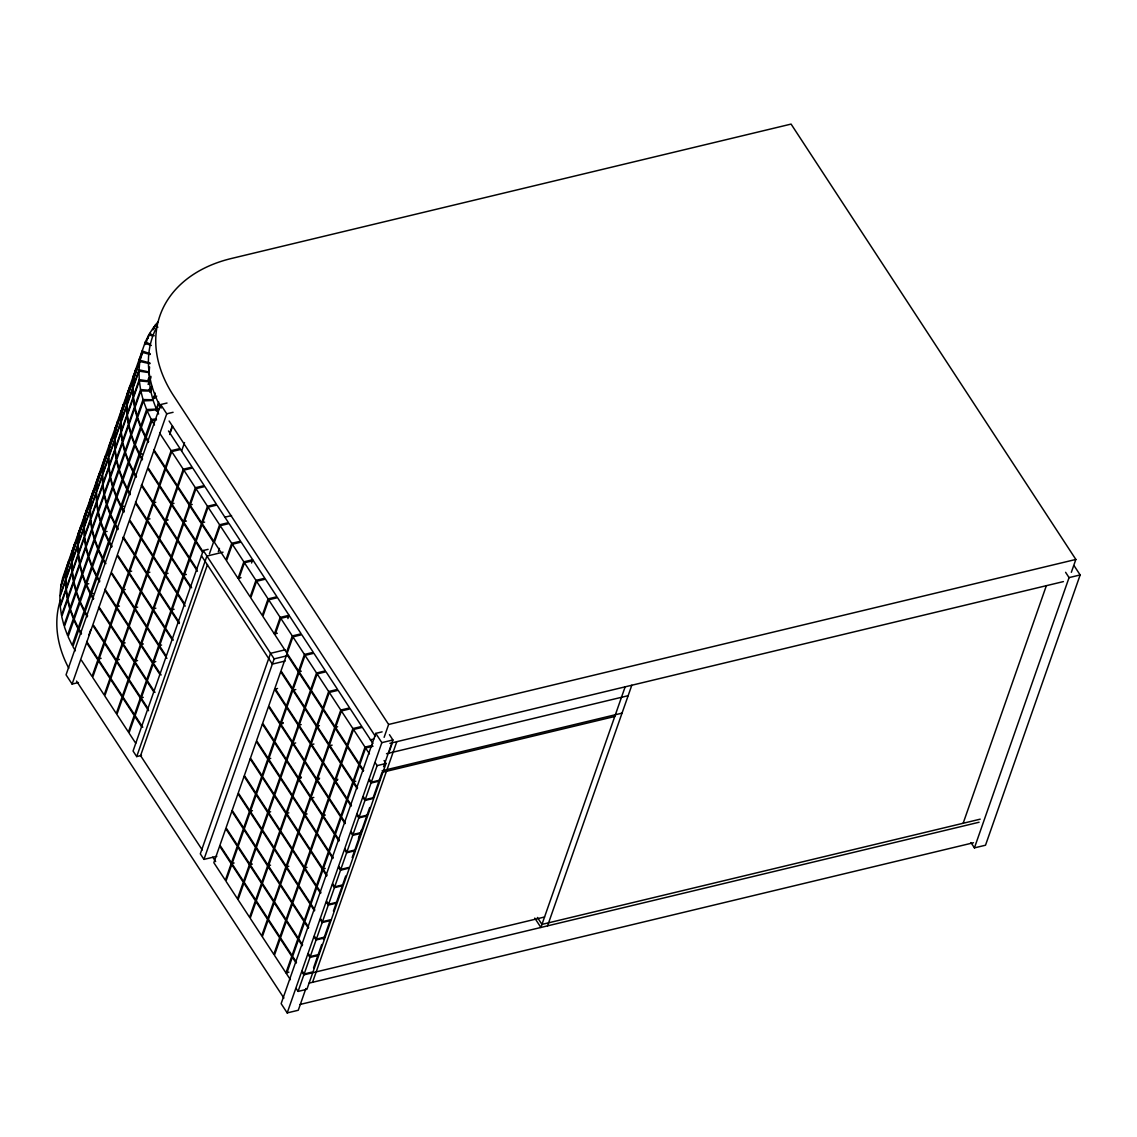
<?xml version="1.0" encoding="UTF-8"?>
<svg xmlns="http://www.w3.org/2000/svg" width="1137" height="1137" viewBox="0 0 1137 1137"><rect width="100%" height="100%" fill="white"/><g stroke="black" fill="none" stroke-linecap="round" stroke-linejoin="round"><path stroke-width="1.5" d="M139.794 361.495L133.995 378.052L133.228 386.381L139.027 369.809L139.794 361.495L149.871 363.684M149.572 367.009L149.118 371.998L139.027 369.809M68.76 560.527L60.915 586.038L62.663 577.966L145.294 341.995L148.961 334.591L152.159 335.941M74.573 543.955L67.012 568.599M74.871 543.088L73.123 551.161L80.983 525.649M86.782 509.092L79.235 533.722M87.08 508.211L85.332 516.283L92.879 491.653M93.191 490.772L91.443 498.845L99.303 473.347M105.101 456.776L97.555 481.406M105.4 455.909L103.652 463.981L115.562 429.971L117.608 421.031M109.45 447.409L111.511 438.47M123.421 404.459L115.875 429.104M123.72 403.592L121.972 411.665L129.831 386.154M133.882 377.669L135.63 369.596M134.194 376.788L135.928 368.715M128.083 394.226L142.864 352.029L139.183 359.434M145.479 344.539L148.961 334.591M84.834 518.429L79.036 534.987L78.282 543.301L84.081 526.744L85.147 517.548L90.946 500.991L90.178 509.305L84.38 525.877M147.867 338.456L149.601 333.482L154.191 326.504L153.04 329.815M138.998 371.117L133.185 387.674L133.427 396.173L139.226 379.616L138.998 371.117L149.103 372.652L149.331 381.151L139.226 379.616M153.822 328.778L154.973 325.466L158.27 321.572M139.339 380.938L133.541 397.495L134.749 406.122L140.562 389.55L139.339 380.938L149.388 381.805L150.61 390.417L140.562 389.55M140.817 390.886L135.019 407.458L137.222 416.128L143.02 399.556L140.817 390.886L150.738 391.085L152.941 399.755L143.02 399.556M148.165 384.462L150.411 378.038M148.549 384.192L150.866 377.555M143.433 400.906L137.634 417.464L140.803 426.119L146.602 409.562L143.433 400.906L153.14 400.423L156.309 409.078L146.602 409.562M149.928 392.336L151.676 387.362L149.146 389.749M150.454 391.895L152.187 386.935M85.531 583.921L79.732 600.492L76.577 591.837L82.376 575.265L85.531 583.921L88.771 583.764M103.851 531.619L98.052 548.176L94.897 539.521L100.696 522.963L103.851 531.619L107.091 531.462M147.156 410.898L141.358 427.455L145.465 436.039L151.264 419.468L147.156 410.898L156.593 409.746L158.64 414.039M153.523 398.092L155.257 393.118M155.257 394.383L154.092 397.694L156.721 396.102M90.207 593.841L84.408 610.398L80.301 601.828L86.099 585.257L90.207 593.841L93.348 593.457M120.735 506.647L114.936 523.219L110.829 514.635L116.628 498.077L120.735 506.647L123.876 506.278M139.055 454.345L133.256 470.903L129.149 462.333L134.948 445.761L139.055 454.345L142.196 453.961M156.508 419.88L151.974 420.789L146.176 437.347L148.677 441.568M155.868 410.343L158.768 402.057M158.825 403.379L156.494 410.002L159.351 408.624M167.025 403.024L160.687 404.545L66.045 674.824L72.1 684.076L78.439 682.555M88.97 634.83L90.704 629.855M72.1 684.076L166.741 413.811L160.687 404.545M170.209 431.833L171.957 426.83M169.655 434.505L172.568 426.162M101.122 658.337L98.166 659.048L103.964 642.49L93.405 626.345M119.428 606.035L116.486 606.746L122.284 590.174L111.724 574.043M131.65 571.158L128.694 571.868L134.493 555.297L122.981 537.702M149.97 518.842L147.014 519.552L152.813 502.995L141.301 485.385M159.621 433.083L171.133 450.678L165.334 467.25L153.822 449.641M171.73 451.602L165.931 468.174L177.443 485.769L183.242 469.211L171.73 451.602L180.598 449.47L192.11 467.08L183.242 469.211M181.607 450.963L184.535 442.591M116.386 660.142L122.185 643.57L110.673 625.975L104.874 642.533L116.386 660.142L119.342 659.432M134.706 607.826L140.505 591.268L128.993 573.659L123.194 590.231L134.706 607.826L137.662 607.115M146.915 572.949L152.713 556.391L141.201 538.796L135.402 555.353L146.915 572.949L149.871 572.238M165.235 520.647L171.033 504.075L159.521 486.48L153.722 503.051L165.235 520.647L168.191 519.936M183.853 470.135L178.054 486.693L189.566 504.302L195.365 487.73L183.853 470.135L192.721 468.003L204.234 485.598L195.365 487.73M134.607 661.222L140.405 644.665L128.893 627.07L123.094 643.627L134.607 661.222L137.563 660.512M152.926 608.92L158.725 592.349L147.213 574.753L141.414 591.311L152.926 608.92L155.883 608.21M165.135 574.043L170.934 557.485L159.422 539.876L153.623 556.448L165.135 574.043L168.091 573.332M183.455 521.727L189.254 505.169L177.742 487.574L171.943 504.132L183.455 521.727L186.411 521.03M201.675 522.821L207.488 506.263L216.357 504.132L204.845 486.522L195.976 488.654L190.177 505.226L201.675 522.821L204.632 522.11M140.32 698.061L134.507 714.633L122.995 697.024L128.808 680.466L140.32 698.061L143.276 697.351M152.827 662.317L158.64 645.745L147.128 628.15L141.315 644.722L152.827 662.317L155.783 661.606M171.147 610L176.946 593.443L165.434 575.848L159.635 592.405L171.147 610L174.103 609.29M183.37 575.137L189.168 558.565L177.656 540.97L171.858 557.528L183.37 575.137L186.326 574.427M208.085 507.187L202.287 523.745L213.799 541.354L219.597 524.782L208.085 507.187L216.954 505.055L228.466 522.65L219.597 524.782M208.114 549.342L203.281 550.507L133.057 751.031L136.696 756.588L141.528 755.423M136.696 756.588L206.906 556.064L223.037 552.184M209.435 553.818L213.5 542.221L201.988 524.626L196.175 541.184L202.898 551.445M220.208 525.706L214.41 542.278L225.922 559.873L231.721 543.301L220.208 525.706L229.077 523.574L240.589 541.184L231.721 543.301M207.474 564.592L140.576 755.65L202.258 849.964M218.304 551.687L219.455 548.375M251.547 563.014L252.698 559.702L241.186 542.107L232.332 544.239L226.519 560.797L238.031 578.392L240.987 577.695M238.031 578.392L243.844 561.834L232.332 544.239M244.441 562.758L238.642 579.33L250.154 596.925L255.953 580.353L244.441 562.758L253.309 560.626L264.822 578.236L255.953 580.353M256.564 581.291L250.765 597.849L262.277 615.444L268.076 598.886L256.564 581.291L265.433 579.159L276.945 596.754L268.076 598.886M287.903 618.599L289.054 615.288L277.542 597.678L268.673 599.81L262.874 616.382L274.387 633.977L277.343 633.266M274.387 633.977L280.185 617.405L268.673 599.81M280.796 618.343L274.998 634.901L286.51 652.496L292.308 635.938L280.796 618.343L289.665 616.211L301.177 633.806L292.308 635.938M216.84 856.303L203.949 859.401L274.173 658.877L203.281 550.507M277.556 688.468L274.6 689.178L268.801 705.736L280.313 723.331L283.269 722.62M292.92 636.862L287.107 653.434L298.619 671.029L304.432 654.457L292.92 636.862L301.788 634.73L313.3 652.325L304.432 654.457M231.152 863.708L225.353 880.265L213.841 862.67L219.64 846.099L231.152 863.708L234.108 862.997M249.472 811.392L243.673 827.963L232.161 810.354L237.96 793.797L249.472 811.392L252.428 810.681M267.792 759.075L261.993 775.647L250.481 758.052L256.28 741.48L267.792 759.075L270.748 758.379M280 724.212L274.202 740.77L262.69 723.175L268.488 706.603L280 724.212L282.957 723.502M280.313 723.331L286.112 706.773L274.6 689.178M298.32 671.896L292.522 688.468L281.01 670.858L286.808 654.301L298.32 671.896L301.277 671.185M292.82 690.258L287.021 706.83L298.534 724.425L304.332 707.854L292.82 690.258L295.776 689.548M305.029 655.381L299.23 671.953L310.742 689.548L316.541 672.99L305.029 655.381L313.897 653.263L325.409 670.858L316.541 672.99M249.373 864.788L243.574 881.36L232.062 863.75L237.86 847.193L249.373 864.788L252.329 864.077M267.692 812.486L261.894 829.044L250.382 811.448L256.18 794.877L267.692 812.486L270.649 811.775M298.221 725.292L292.422 741.864L280.91 724.269L286.709 707.697L298.221 725.292L301.177 724.582M295.677 742.944L292.721 743.655L286.922 760.227L298.434 777.822L301.39 777.111M317.152 673.914L311.353 690.472L322.865 708.081L328.664 691.509L317.152 673.914L326.021 671.782L337.533 689.377L328.664 691.509M267.593 865.882L261.794 882.44L250.282 864.845L256.081 848.287L267.593 865.882L270.549 865.172M285.913 813.566L280.114 830.138L268.602 812.529L274.401 795.971L285.913 813.566L288.869 812.856M298.136 778.703L292.337 795.26L280.825 777.665L286.623 761.094L298.136 778.703L301.092 777.992M298.434 777.822L304.233 761.264L292.721 743.655M316.456 726.387L310.643 742.944L299.13 725.349L304.943 708.792L316.456 726.387L319.412 725.676M313.911 744.039L310.955 744.749L305.142 761.321L316.654 778.916L319.611 778.205M329.275 692.433L323.462 709.005L334.974 726.6L340.787 710.042L329.275 692.433L338.13 690.315L349.642 707.91L340.787 710.042M285.828 866.962L280.029 883.534L268.517 865.939L274.315 849.367L285.828 866.962L288.784 866.266M304.147 814.66L298.349 831.218L286.837 813.623L292.635 797.065L304.147 814.66L307.104 813.95M316.356 779.783L310.557 796.355L299.045 778.746L304.844 762.188L316.356 779.783L319.312 779.072M316.654 778.916L322.467 762.344L310.955 744.749M334.676 727.481L328.877 744.039L317.365 726.444L323.164 709.872L334.676 727.481L337.632 726.77M310.856 798.146L305.057 814.717L316.569 832.312L322.368 815.741L310.856 798.146L313.812 797.435M332.132 745.133L329.176 745.844L323.377 762.401L334.889 779.996L337.845 779.286M341.384 710.966L335.586 727.524L347.098 745.133L352.896 728.561L341.384 710.966L350.253 708.834L361.765 726.429L352.896 728.561M304.048 868.057L298.249 884.629L286.737 867.019L292.536 850.462L304.048 868.057L307.004 867.346M334.576 780.877L328.778 797.435L317.266 779.84L323.064 763.268L334.576 780.877L337.533 780.167M334.889 779.996L340.688 763.439L329.176 745.844M353.508 729.485L347.709 746.057L359.221 763.652L365.02 747.094L353.508 729.485L362.376 727.367L372.922 743.499M285.941 972.888L291.74 956.331L280.228 938.736L274.429 955.293L285.941 972.888L288.897 972.192M322.268 869.151L316.47 885.709L304.958 868.114L310.756 851.542L322.268 869.151L325.225 868.441M352.797 781.958L346.998 798.529L335.486 780.934L341.285 764.362L352.797 781.958L355.753 781.247M373.007 746.242L365.617 748.018L359.818 764.576L363.655 770.445M382.117 731.858L375.778 733.379L281.137 1003.644L287.192 1012.911L298.278 1010.253L305.867 988.565M287.192 1012.911L381.833 742.646L375.778 733.379M384.121 737.344L388.627 724.468L173.535 395.648A149.459 105.13 19.3 0 1 231.323 258.511L791.082 124.089L1075.858 559.447L1071.338 572.323M312.732 972.732L306.919 989.289L298.065 991.421L303.863 974.85L301.945 971.922M309.96 957.425L318.829 955.293L313.03 971.851L304.162 973.983L309.96 957.425L308.042 954.483M316.072 939.986L324.94 937.854L319.142 954.412L310.273 956.544L316.072 939.986L314.153 937.044M322.183 922.548L331.052 920.416L325.239 936.987L316.37 939.105L322.183 922.548L320.264 919.606M328.28 905.109L337.149 902.977L331.35 919.549L322.482 921.681L328.28 905.109L326.362 902.181M334.392 887.67L343.26 885.538L337.462 902.11L328.593 904.242L334.392 887.67L332.473 884.742M340.503 870.231L349.357 868.099L343.559 884.671L334.69 886.803L340.503 870.231L338.584 867.304M346.6 852.793L355.469 850.675L349.67 867.233L340.802 869.364L346.6 852.793L344.682 849.865M352.712 835.368L361.58 833.236L355.782 849.794L346.913 851.926L352.712 835.368L350.793 832.426M358.809 817.929L367.677 815.797L361.879 832.355L353.01 834.487L358.809 817.929L356.89 814.987M364.92 800.491L373.789 798.359L367.99 814.931L359.121 817.048L364.92 800.491L363.001 797.549M371.032 783.052L379.9 780.92L374.101 797.492L365.233 799.609L371.032 783.052L369.113 780.124M384.079 760.554L385.997 763.481L380.199 780.053L371.33 782.185L377.129 765.613L375.21 762.685M358.453 838.41L361.367 830.067M383.581 766.679L392.919 739.974L389.465 734.687M313.542 967.885L321.728 944.492M323.476 939.475L329.915 921.098M333.425 911.078L345.719 875.987M352.157 857.596L369.71 807.469M373.22 797.449L382.004 772.378L614.776 716.481M388.712 753.191L392.379 742.731M312.547 982.297L396.813 741.665M625.151 686.833L540.885 927.465L534.76 918.099M547.537 925.873L631.802 685.241M963.153 823.259L1046.353 585.683M1074.095 565.686L1080.15 574.952L985.509 845.217L974.423 847.875L1069.064 577.61L1065.596 572.309M133.384 375.992L135.587 371.557M133.086 376.873L136.014 370.946M127.273 393.43L130.215 387.518M126.974 394.297L129.177 389.863M120.863 411.736L124.843 403.464M115.064 428.308L118.006 422.381M114.766 429.175L117.694 423.262M108.655 446.614L112.321 439.223M102.543 464.052L105.485 458.126M96.744 480.61L99.686 474.697M96.446 481.491L98.649 477.043M90.335 498.93L94.001 491.525M84.536 515.487L86.739 511.053M84.237 516.369L87.165 510.442M78.425 532.926L81.367 527.014M78.126 533.793L80.329 529.359M72.015 551.232L74.53 545.931M66.955 566.325L69.158 561.877M148.009 379.417L150.198 376.816M148.805 378.991L150.994 376.39M149.444 388.882L151.974 386.495M153.793 398.575L156.423 396.969M156.195 410.869L159.052 409.491M166.741 413.811L173.08 412.29M171.133 450.678L180.001 448.546L168.489 430.951M152.813 502.995L155.769 502.284M171.033 504.075L173.989 503.364M189.254 505.169L192.21 504.458M224.643 517.236L231.536 515.587M122.284 590.174L125.241 589.463M243.844 561.834L252.698 559.702M122.185 643.57L125.141 642.86M140.405 644.665L143.361 643.954M158.64 645.745L161.596 645.034M280.185 617.405L289.054 615.288M285.046 649.838L270.535 653.32L200.311 853.844L203.949 859.401M274.173 658.877L287.064 655.779M285.231 661.009L272.34 664.107L201.448 555.737M388.627 724.468L1075.858 559.447M370.364 739.832L373.817 739.007M381.833 742.646L392.919 739.974M1069.064 577.61L1080.15 574.952M365.02 747.094L372.41 745.318M389.934 743.328L1063.408 581.59M386.495 753.732L628.136 695.702M377.129 765.613L385.997 763.481M382.117 770.758L622.038 713.141M322.368 815.741L325.324 815.044M303.863 974.85L544.552 917.005M980.208 819.166L541.951 924.409L537.417 917.46M309.122 983.121L979.085 822.236M300.069 1004.454L973.471 842.744M151.264 419.468L155.982 418.899M150.056 354.502L141.741 352.157L139.993 360.23L149.97 363.044M144.797 343.161L151.335 345.463M142.082 350.935L150.255 353.792M145.294 341.995L150.07 344.014M149.601 333.482L154.22 335.77M154.973 325.466L157.929 327.172M970.955 842.588L974.423 847.875M169.115 421.017L375.48 736.506M195.976 488.654L207.488 506.263M365.617 748.018L369.454 753.888M369.411 779.243L371.33 782.185M154.476 451.986L165.021 468.117L159.223 484.689L148.663 468.543M363.357 771.312L359.519 765.457L353.721 782.014L357.558 787.884M363.314 796.682L365.233 799.609M148.364 469.425L158.924 485.556L153.111 502.113L141.599 484.518M202.599 552.326L195.877 542.051L190.078 558.622L196.786 568.884M357.245 788.751L353.408 782.896L347.609 799.453L351.447 805.323M357.203 814.12L359.121 817.048M197.44 571.229L189.765 559.489L183.967 576.061L191.641 587.786M351.134 806.19L347.297 800.32L341.498 816.892L345.335 822.762M135.502 501.957L147.014 519.552M351.091 831.559L353.01 834.487M136.156 504.288L146.701 520.433L140.903 536.991L130.357 520.86M190.376 587.189L183.668 576.928L177.869 593.5L184.578 603.761M345.037 823.629L341.199 817.759L335.401 834.331L339.238 840.2M344.994 848.998L346.913 851.926M130.044 521.727L140.604 537.858L134.791 554.43L123.279 536.835M185.232 606.106L177.557 594.367L171.758 610.939L179.433 622.664M338.925 841.067L335.088 835.198L329.289 851.769L333.127 857.625M338.883 866.437L340.802 869.364M179.12 623.531L171.445 611.805L165.647 628.363L173.321 640.103M332.828 858.506L328.991 852.636L323.178 869.194L327.015 875.064M118.134 555.737L128.694 571.868M332.771 883.861L334.69 886.803M117.836 556.604L128.382 572.735L122.583 589.307L112.037 573.176M172.057 639.506L165.348 629.244L159.55 645.802L166.258 656.077M326.717 875.945L322.88 870.075L317.081 886.633L320.918 892.502M326.674 901.3L328.593 904.242M166.912 658.408L159.237 646.683L153.438 663.241L161.113 674.98M320.606 893.369L316.768 887.514L310.969 904.071L314.807 909.941M104.974 589.137L116.486 606.746M320.563 918.739L322.482 921.681M105.627 591.482L116.173 607.613L110.374 624.17L99.814 608.039M159.848 674.383L153.14 664.107L147.327 680.679L155.002 692.405M314.508 910.808L310.671 904.953L304.858 921.51L308.695 927.38M314.452 936.177L316.37 939.105M98.549 607.442L110.062 625.052L104.263 641.609L93.717 625.478M153.737 691.822L147.028 681.546L141.23 698.118L147.938 708.379M308.397 928.247L304.56 922.377L298.761 938.949L302.598 944.819M308.354 953.616L310.273 956.544M148.592 710.724L140.917 698.985L135.118 715.557L142.793 727.282M302.286 945.686L298.448 939.816L292.65 956.388L296.487 962.257M86.654 641.453L98.166 659.048M302.243 971.055L304.162 973.983M87.307 643.784L97.853 659.915L92.054 676.487L81.494 660.355M141.528 726.685L134.82 716.424L129.007 732.995L135.729 743.257M296.188 963.124L292.351 957.255L286.552 973.826L290.39 979.682M212.733 857.156L215.646 861.604M296.146 988.494L298.065 991.421M76.549 681.077L283.895 998.059M151.974 420.789L154.476 424.996M148.364 442.435L145.863 438.214L140.064 454.786L142.566 459.007M142.267 459.874L139.766 455.653L133.953 472.225L136.468 476.446M136.156 477.313L133.654 473.091L127.856 489.663L130.357 493.87M130.059 494.751L127.543 490.53L121.744 507.102L124.246 511.309M123.947 512.19L121.446 507.969L115.633 524.527L118.149 528.748M117.836 529.615L115.334 525.408L109.536 541.965L112.037 546.186M111.739 547.053L109.223 542.846L103.424 559.404L105.926 563.625M104.789 563.085L103.126 560.285L97.327 576.843L99.829 581.064M99.516 581.931L97.015 577.71L91.216 594.281L93.717 598.503M93.419 599.37L90.903 595.148L85.104 611.72L87.62 615.927M87.307 616.808L84.806 612.587L79.007 629.159L81.509 633.366M81.196 634.247L78.695 630.026L72.896 646.583L75.397 650.805M161.127 408.112A149.459 105.13 19.3 0 1 157.247 326.049M68.774 668.243A149.459 105.13 19.3 0 1 60.304 600.293M60.716 587.303L59.963 595.617L65.761 579.06L66.514 570.731L60.716 587.303M66.827 569.864L66.06 578.179L71.858 561.621L72.626 553.293L66.827 569.864M72.924 552.426L72.171 560.74L77.97 544.182L78.737 535.868L72.924 552.426M91.244 500.109L90.491 508.438L96.29 491.866L97.057 483.552L91.244 500.109M97.356 482.685L96.588 490.999L102.401 474.427L103.154 466.113L97.356 482.685M103.467 465.246L102.7 473.56L108.498 457.003L109.266 448.674L103.467 465.246M109.564 447.807L108.811 456.122L114.61 439.564L115.363 431.236L109.564 447.807M115.676 430.369L114.908 438.683L120.721 422.125L121.474 413.811L115.676 430.369M121.787 412.93L121.019 421.244L126.818 404.687L127.586 396.372L121.787 412.93M127.884 395.491L127.131 403.82L132.93 387.248L133.683 378.934L127.884 395.491M65.719 580.353L59.92 596.925L60.147 605.424L65.946 588.852L65.719 580.353M71.83 562.914L66.017 579.486L66.259 587.985L72.057 571.414L71.83 562.914M77.927 545.476L72.128 562.048L72.356 570.547L78.155 553.975L77.927 545.476M84.039 528.037L78.24 544.609L78.467 553.108L84.266 536.55L84.039 528.037M90.136 510.612L84.337 527.17L84.579 535.669L90.377 519.112L90.136 510.612M96.247 493.174L90.448 509.731L90.676 518.23L96.474 501.673L96.247 493.174M102.358 475.735L96.56 492.293L96.787 500.792L102.586 484.234L102.358 475.735M108.456 458.296L102.657 474.854L102.884 483.367L108.697 466.795L108.456 458.296M114.567 440.858L108.768 457.429L108.996 465.928L114.794 449.357L114.567 440.858M120.678 423.419L114.88 439.991L115.107 448.49L120.906 431.918L120.678 423.419M126.775 405.98L120.977 422.552L121.204 431.051L127.017 414.493L126.775 405.98M132.887 388.556L127.088 405.113L127.316 413.612L133.114 397.055L132.887 388.556M66.06 590.174L60.261 606.746L61.483 615.359L67.282 598.801L66.06 590.174M72.171 572.735L66.372 589.307L67.58 597.92L73.393 581.362L72.171 572.735M78.268 555.297L72.47 571.868L73.692 580.481L79.491 563.924L78.268 555.297M84.38 537.872L78.581 554.43L79.803 563.057L85.602 546.485L84.38 537.872M90.491 520.433L84.678 536.991L85.9 545.618L91.699 529.046L90.491 520.433M96.588 502.995L90.789 519.552L92.012 528.179L97.81 511.607L96.588 502.995M102.7 485.556L96.901 502.128L98.123 510.74L103.922 494.169L102.7 485.556M108.811 468.117L102.998 484.689L104.22 493.302L110.019 476.744L108.811 468.117M114.908 450.678L109.109 467.25L110.332 475.863L116.13 459.305L114.908 450.678M121.019 433.24L115.221 449.811L116.443 458.424L122.242 441.867L121.019 433.24M127.117 415.815L121.318 432.373L122.54 441L128.339 424.428L127.117 415.815M133.228 398.376L127.429 414.934L128.652 423.561L134.45 406.989L133.228 398.376M67.552 600.137L61.739 616.695L63.942 625.364L69.741 608.807L67.552 600.137M73.649 582.698L67.85 599.256L70.053 607.925L75.852 591.368L73.649 582.698M79.761 565.26L73.962 581.817L76.151 590.501L81.963 573.929L79.761 565.26M85.858 547.821L80.059 564.393L82.262 573.062L88.061 556.49L85.858 547.821M91.969 530.382L86.17 546.954L88.373 555.623L94.172 539.052L91.969 530.382M98.08 512.943L92.282 529.515L94.47 538.185L100.283 521.613L98.08 512.943M104.178 495.519L98.379 512.076L100.582 520.746L106.381 504.188L104.178 495.519M110.289 478.08L104.49 494.638L106.693 503.307L112.492 486.75L110.289 478.08M116.4 460.641L110.587 477.199L112.79 485.869L118.589 469.311L116.4 460.641M122.498 443.203L116.699 459.76L118.902 468.444L124.7 451.872L122.498 443.203M128.609 425.764L122.81 442.336L125.013 451.005L130.812 434.433L128.609 425.764M134.72 408.325L128.907 424.897L131.11 433.567L136.909 416.995L134.72 408.325M70.167 610.143L64.354 626.714L67.524 635.37L73.322 618.798L70.167 610.143M76.264 592.704L70.466 609.276L73.635 617.931L79.434 601.359L76.264 592.704M88.473 557.826L82.674 574.398L85.843 583.054L91.642 566.496L88.473 557.826M94.584 540.402L88.785 556.959L91.955 565.615L97.754 549.057L94.584 540.402M106.793 505.524L100.994 522.082L104.163 530.752L109.962 514.18L106.793 505.524M112.904 488.086L107.105 504.657L110.275 513.313L116.073 496.741L112.904 488.086M119.015 470.647L113.217 487.219L116.372 495.874L122.171 479.302L119.015 470.647M125.113 453.208L119.314 469.78L122.483 478.435L128.282 461.864L125.113 453.208M131.224 435.769L125.425 452.341L128.58 460.997L134.393 444.439L131.224 435.769M137.335 418.345L131.522 434.902L134.692 443.558L140.491 427L137.335 418.345M73.891 620.134L68.092 636.692L72.185 645.276L77.998 628.704L73.891 620.134M79.988 602.695L74.189 619.267L78.297 627.837L84.095 611.28L79.988 602.695M92.211 567.818L86.412 584.39L90.505 592.96L96.304 576.402L92.211 567.818M98.308 550.379L92.509 566.951L96.617 575.535L102.415 558.963L98.308 550.379M104.419 532.955L98.621 549.512L102.728 558.096L108.527 541.525L104.419 532.955M110.531 515.516L104.718 532.073L108.825 540.658L114.624 524.086L110.531 515.516M122.739 480.638L116.94 497.21L121.034 505.78L126.847 489.223L122.739 480.638M128.851 463.2L123.038 479.771L127.145 488.341L132.944 471.784L128.851 463.2M141.059 428.322L135.26 444.894L139.354 453.464L145.166 436.906L141.059 428.322M98.464 660.853L92.665 677.41L104.178 695.005L109.976 678.448L98.464 660.853M104.561 643.414L98.763 659.972L110.275 677.581L116.073 661.009L104.561 643.414M116.784 608.537L110.985 625.108L122.483 642.703L128.296 626.132L116.784 608.537M122.881 591.098L117.083 607.67L128.595 625.265L134.393 608.693L122.881 591.098M135.104 556.22L129.291 572.792L140.803 590.387L146.616 573.83L135.104 556.22M147.313 521.357L141.514 537.915L153.026 555.524L158.825 538.952L147.313 521.357M153.41 503.918L147.611 520.476L159.123 538.085L164.922 521.513L153.41 503.918M165.632 469.041L159.834 485.613L171.346 503.208L177.145 486.636L165.632 469.041M110.573 679.372L104.775 695.943L116.287 713.539L122.085 696.967L110.573 679.372M116.685 661.933L110.886 678.505L122.398 696.1L128.197 679.542L116.685 661.933M122.796 644.494L116.983 661.066L128.495 678.661L134.308 662.104L122.796 644.494M135.005 609.631L129.206 626.189L140.718 643.784L146.517 627.226L135.005 609.631M141.116 592.192L135.303 608.75L146.815 626.359L152.628 609.787L141.116 592.192M153.324 557.315L147.526 573.887L159.038 591.482L164.837 574.91L153.324 557.315M165.533 522.437L159.734 539.009L171.246 556.604L177.045 540.047L165.533 522.437M171.644 504.999L165.846 521.57L177.358 539.165L183.156 522.608L171.644 504.999M122.697 697.905L116.898 714.462L128.41 732.057L134.209 715.5L122.697 697.905M134.905 663.027L129.106 679.585L140.618 697.194L146.417 680.622L134.905 663.027M141.016 645.589L135.218 662.146L146.73 679.755L152.529 663.184L141.016 645.589M153.225 610.711L147.426 627.283L158.938 644.878L164.737 628.32L153.225 610.711M159.336 593.272L153.538 609.844L165.05 627.439L170.848 610.882L159.336 593.272M171.545 558.409L165.746 574.967L177.258 592.562L183.057 576.004L171.545 558.409M183.753 523.532L177.955 540.089L189.467 557.698L195.266 541.127L183.753 523.532M189.865 506.093L184.066 522.665L195.578 540.26L201.377 523.688L189.865 506.093M225.751 828.66L219.938 845.232L231.451 862.827L237.263 846.269L225.751 828.66M231.849 811.235L226.05 827.793L237.562 845.388L243.361 828.83L231.849 811.235M244.071 776.358L238.258 792.915L249.77 810.525L255.583 793.953L244.071 776.358M250.168 758.919L244.37 775.491L255.882 793.086L261.681 776.514L250.168 758.919M262.377 724.042L256.578 740.613L268.09 758.208L273.889 741.651L262.377 724.042M280.697 671.74L274.898 688.297L286.41 705.906L292.209 689.335L280.697 671.74M231.763 864.632L225.95 881.189L237.462 898.798L243.275 882.227L231.763 864.632M243.972 829.754L238.173 846.326L249.685 863.921L255.484 847.349L243.972 829.754M250.083 812.315L244.27 828.887L255.782 846.482L261.595 829.925L250.083 812.315M262.292 777.438L256.493 794.01L268.005 811.605L273.804 795.047L262.292 777.438M268.389 760.013L262.59 776.571L274.102 794.166L279.901 777.609L268.389 760.013M274.5 742.575L268.702 759.132L280.214 776.742L286.012 760.17L274.5 742.575M280.612 725.136L274.813 741.694L286.325 759.303L292.124 742.731L280.612 725.136M298.932 672.82L293.119 689.392L304.631 706.987L310.444 690.429L298.932 672.82M243.872 883.151L238.074 899.722L249.586 917.317L255.384 900.76L243.872 883.151M249.984 865.712L244.185 882.284L255.697 899.879L261.496 883.321L249.984 865.712M262.192 830.849L256.394 847.406L267.906 865.001L273.704 848.444L262.192 830.849M268.304 813.41L262.505 829.967L274.017 847.577L279.816 831.005L268.304 813.41M280.512 778.532L274.713 795.104L286.226 812.699L292.024 796.127L280.512 778.532M298.832 726.23L293.033 742.788L304.545 760.383L310.344 743.825L298.832 726.23M311.041 691.353L305.242 707.91L316.754 725.52L322.553 708.948L311.041 691.353M255.996 901.684L250.197 918.241L261.709 935.85L267.508 919.279L255.996 901.684M262.093 884.245L256.294 900.802L267.806 918.412L273.605 901.84L262.093 884.245M268.204 866.806L262.405 883.378L273.918 900.973L279.716 884.401L268.204 866.806M280.413 831.929L274.614 848.5L286.126 866.096L291.925 849.538L280.413 831.929M286.524 814.49L280.725 831.062L292.237 848.657L298.036 832.099L286.524 814.49M298.733 779.627L292.934 796.184L304.446 813.794L310.245 797.222L298.733 779.627M317.052 727.31L311.254 743.882L322.766 761.477L328.565 744.906L317.052 727.31M268.105 920.203L262.306 936.774L273.818 954.369L279.617 937.798L268.105 920.203M274.216 902.764L268.417 919.336L279.929 936.931L285.728 920.373L274.216 902.764M280.327 885.325L274.529 901.897L286.041 919.492L291.839 902.934L280.327 885.325M286.425 867.901L280.626 884.458L292.138 902.053L297.937 885.496L286.425 867.901M298.647 833.023L292.849 849.581L304.346 867.19L310.159 850.618L298.647 833.023M304.744 815.584L298.946 832.156L310.458 849.751L316.257 833.179L304.744 815.584M316.967 780.707L311.154 797.279L322.666 814.874L328.479 798.316L316.967 780.707M335.287 728.405L329.474 744.962L340.986 762.572L346.785 746L335.287 728.405M286.339 921.297L280.541 937.854L292.053 955.464L297.851 938.892L286.339 921.297M292.436 903.858L286.638 920.416L298.15 938.025L303.949 921.453L292.436 903.858M298.548 886.419L292.749 902.991L304.261 920.586L310.06 904.014L298.548 886.419M304.659 868.981L298.846 885.552L310.358 903.148L316.171 886.59L304.659 868.981M316.868 834.117L311.069 850.675L322.581 868.27L328.38 851.712L316.868 834.117M322.979 816.679L317.166 833.236L328.678 850.831L334.491 834.274L322.979 816.679M329.076 799.24L323.278 815.797L334.79 833.407L340.588 816.835L329.076 799.24M335.188 781.801L329.389 798.359L340.901 815.968L346.7 799.396L335.188 781.801M347.396 746.924L341.597 763.495L353.11 781.091L358.908 764.533L347.396 746.924"/></g></svg>
